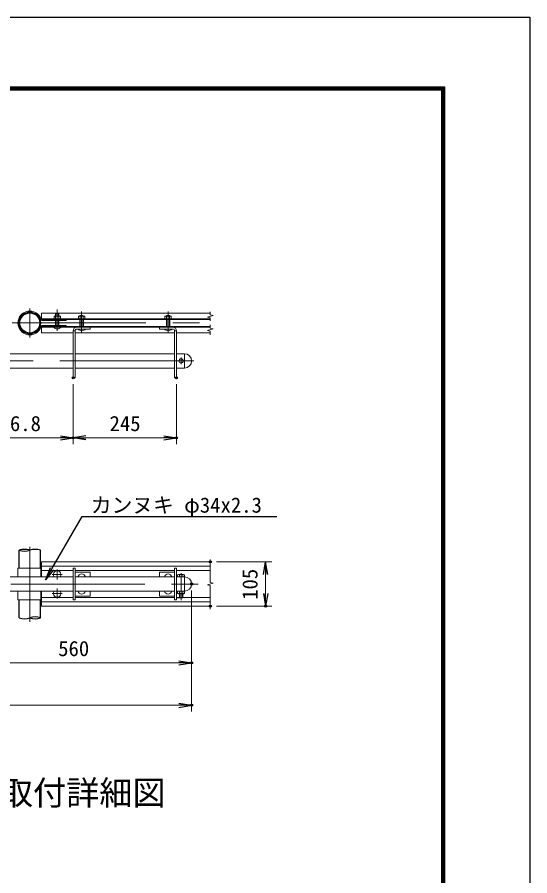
# Model space of a CAD drawing. Units: millimetres, scale not verified, with parts at other scales. Extents: x -6300 to 6300, y -4455 to 4455.
# Drawn here: x 3867 to 6300, y 383 to 4455 of the extents above; entities that cross this region are included whole.
import ezdxf
from ezdxf.enums import TextEntityAlignment as Align

# ---------------------------------------------------------------- set-up
doc = ezdxf.new("R2010")
doc.units = ezdxf.units.MM
doc.header["$LTSCALE"] = 20
doc.header["$PDMODE"] = 32
doc.header["$PDSIZE"] = 10
doc.linetypes.add('USER1', pattern=[50.8, 31.75, -6.35, 6.35, -6.35])
for name, color, linetype, lineweight in [('0-0_D-TTL-TXT', 7, 'Continuous', 25), ('0-1_D-STR1', 1, 'Continuous', 25), ('0-2_D-BMK', 2, 'USER1', 13), ('0-6_D-STR3', 3, 'Continuous', 13), ('0-7_0', 3, 'Continuous', 25), ('0-8_D-STR-DIM', 7, 'Continuous', 13), ('0-A_D-STR-TXT', 7, 'Continuous', 25), ('0-C_7詳細', 7, 'Continuous', 25), ('0-D_D-TTL', 7, 'Continuous', 25)]:
    doc.layers.add(name, color=color, linetype=linetype, lineweight=lineweight)
doc.layers.add('0-9_Defpoints', color=7, linetype='Continuous')
doc.styles.add('ＭＳ ゴシック', font='')
doc.styles.get('ＭＳ ゴシック').set_extended_font_data('MS Gothic')

# ---------------------------------------------------------------- blocks, each defined once
blk = doc.blocks.new('_Open')
at = {"layer": '0-7_0', "color": 7}
blk.add_line((-20, 3.333), (0, 0), dxfattribs=at)
blk.add_lwpolyline([(-20, -3.333), (0, 0), (-20, 0)], dxfattribs=at)
blk = doc.blocks.new('MLeader9')
at = {"layer": '0-8_D-STR-DIM', "lineweight": 25}
blk.add_line((4039.95, 1833.45), (4001.29, 1786.49), dxfattribs=at)
for points in [[(4031.29, 1838.45), (4174.52, 2086.54), (5088.03, 2086.54), (5098.83, 2086.54)], [(4022.62, 1843.45), (4001.29, 1786.49), (4031.29, 1838.45)]]:
    blk.add_lwpolyline(points, dxfattribs=at)

msp = doc.modelspace()

# ---------------------------------------------------------------- linework, layer by layer
at = {"layer": '0-1_D-STR1'}
for p, q in [((3875.99, 1841.91), (3875.99, 1926.91)), ((3977.59, 1841.91), (3977.59, 1926.91)), ((3875.99, 1606.91), (3875.99, 1691.91)), ((3977.59, 1606.91), (3977.59, 1691.91))]:
    msp.add_line(p, q, dxfattribs=at)
for radius in [50.8, 47.6]:
    msp.add_circle((3926.79, 3004.87), radius, dxfattribs=at)
for centre, start, end in [((3901.39, 1855.44), 70.43583, 109.56417), ((3901.39, 1998.38), 250.43583, 289.56417), ((3952.19, 1855.44), 70.43583, 109.56417), ((3901.39, 1678.38), 250.43583, 289.56417), ((3952.19, 1535.44), 70.43583, 109.56417), ((3952.19, 1678.38), 250.43583, 289.56417)]:
    msp.add_arc(centre, 75.85, start, end, dxfattribs=at)
at = {"layer": '0-2_D-BMK'}
for p, q in [((3926.79, 3074.17), (3926.79, 2935.57)), ((4056.79, 3068.85), (4056.79, 2967.36)), ((4172.79, 3059.85), (4172.79, 2958.36)), ((4582.79, 3059.85), (4582.79, 2958.36)), ((2827.01, 3004.87), (4819.67, 3004.87)), ((4704.84, 2825.07), (2889.36, 2825.07)), ((4644.69, 2808.77), (4644.69, 2841.21)), ((3926.79, 1943.38), (3926.79, 1587.73)), ((4056.79, 1835.6), (4056.79, 1788.22)), ((4033.1, 1811.91), (4080.48, 1811.91)), ((4644.69, 1818.4), (4644.69, 1690.53)), ((2820.98, 1766.91), (4819.67, 1766.91)), ((4033.1, 1721.91), (4080.48, 1721.91)), ((4056.79, 1745.6), (4056.79, 1698.22))]:
    msp.add_line(p, q, dxfattribs=at)
at = {"layer": '0-6_D-STR3'}
for p, q in [((3982.79, 3051.47), (4783.34, 3051.47)), ((3982.79, 3021.47), (3982.79, 3051.47)), ((3982.79, 3024.67), (4783.34, 3024.67)), ((3982.79, 3021.47), (4783.34, 3021.47)), ((3983.57, 3016.87), (4099.3, 3016.87)), ((4041.79, 3024.67), (4041.79, 3036.07)), ((4041.79, 3024.67), (4071.79, 3024.67)), ((4068.16, 3037.67), (4045.29, 3037.67)), ((4048.79, 3047.47), (4050.39, 3049.07)), ((4064.79, 3047.47), (4048.79, 3047.47)), ((4048.79, 3047.47), (4048.79, 3037.67)), ((4048.79, 3016.87), (4048.79, 2992.87)), ((4049.29, 3024.67), (4049.29, 3036.07)), ((4063.19, 3049.07), (4050.39, 3049.07)), ((4050.39, 3049.07), (4050.39, 3037.67)), ((4050.39, 3016.87), (4050.39, 2992.87)), ((4063.19, 3049.07), (4064.79, 3047.47)), ((4063.19, 3049.07), (4063.19, 3037.67)), ((4063.19, 3016.87), (4063.19, 2992.87)), ((4064.29, 3024.67), (4064.29, 3036.07)), ((4064.79, 3047.47), (4064.79, 3037.67)), ((4064.79, 3016.87), (4064.79, 2992.87)), ((4071.79, 3024.67), (4071.79, 3036.07)), ((4099.3, 3021.47), (4099.3, 3016.87)), ((4157.79, 3024.67), (4157.79, 3036.07)), ((4184.16, 3037.67), (4161.29, 3037.67)), ((4180.79, 3038.47), (4164.79, 3038.47)), ((4164.79, 3038.47), (4164.79, 3037.67)), ((4164.79, 3021.47), (4164.79, 2988.27)), ((4165.29, 3024.67), (4165.29, 3036.07)), ((4179.19, 3040.07), (4166.39, 3040.07)), ((4166.39, 3021.47), (4166.39, 2988.27)), ((4179.19, 3040.07), (4180.79, 3038.47)), ((4179.19, 3040.07), (4179.19, 3037.67)), ((4179.19, 3021.47), (4179.19, 2988.27)), ((4180.29, 3024.67), (4180.29, 3036.07)), ((4180.79, 3038.47), (4180.79, 3037.67)), ((4180.79, 3021.47), (4180.79, 2988.27)), ((4187.79, 3024.67), (4187.79, 3036.07)), ((4567.79, 3024.67), (4567.79, 3036.07)), ((4594.16, 3037.67), (4571.29, 3037.67)), ((4574.79, 3038.47), (4576.39, 3040.07)), ((4574.79, 3038.47), (4574.79, 3037.67)), ((4590.79, 3038.47), (4574.79, 3038.47)), ((4574.79, 3021.47), (4574.79, 2988.27)), ((4575.29, 3024.67), (4575.29, 3036.07)), ((4576.39, 3040.07), (4576.39, 3037.67)), ((4589.19, 3040.07), (4576.39, 3040.07)), ((4576.39, 3021.47), (4576.39, 2988.27)), ((4589.19, 3040.07), (4589.19, 3037.67)), ((4589.19, 3040.07), (4590.79, 3038.47)), ((4589.19, 3021.47), (4589.19, 2988.27)), ((4590.29, 3024.67), (4590.29, 3036.07)), ((4590.79, 3038.47), (4590.79, 3037.67)), ((4590.79, 3021.47), (4590.79, 2988.27)), ((4597.79, 3024.67), (4597.79, 3036.07)), ((3982.79, 2988.27), (4783.34, 2988.27)), ((3982.79, 2958.27), (3982.79, 2988.27)), ((3982.79, 2985.07), (4783.34, 2985.07)), ((3983.57, 2992.87), (4099.3, 2992.87)), ((4099.3, 2988.27), (4099.3, 2992.87)), ((4099.3, 2992.87), (4099.3, 2988.27)), ((4212.79, 2985.07), (4150.79, 2985.07)), ((4212.79, 2976.07), (4150.79, 2976.07)), ((4212.79, 2976.07), (4212.79, 2985.07)), ((4542.79, 2985.07), (4604.79, 2985.07)), ((4542.79, 2976.07), (4542.79, 2985.07)), ((4542.79, 2976.07), (4604.79, 2976.07)), ((3982.79, 2958.27), (4132.79, 2958.27)), ((4132.79, 2745.07), (4132.79, 2967.07)), ((4141.79, 2967.07), (4132.79, 2967.07)), ((4141.79, 2745.07), (4141.79, 2967.07)), ((4141.79, 2958.27), (4613.79, 2958.27)), ((4613.79, 2745.07), (4613.79, 2967.07)), ((4613.79, 2967.07), (4622.79, 2967.07)), ((4622.79, 2745.07), (4622.79, 2967.07)), ((4622.79, 2958.27), (4783.34, 2958.27)), ((4132.79, 2859.07), (3579.19, 2859.07)), ((4613.79, 2859.07), (4141.79, 2859.07)), ((4660.69, 2859.07), (4622.79, 2859.07)), ((4660.69, 2859.07), (4660.69, 2791.07)), ((4132.79, 2791.07), (3579.19, 2791.07)), ((4613.79, 2791.07), (4141.79, 2791.07)), ((4660.69, 2791.07), (4622.79, 2791.07)), ((4141.79, 2745.07), (4132.79, 2745.07)), ((4613.79, 2745.07), (4622.79, 2745.07)), ((3870.39, 1841.91), (3870.39, 1800.91)), ((3870.39, 1841.91), (3982.79, 1841.91)), ((3979.3, 1841.91), (3979.3, 1800.91)), ((3982.79, 1871.91), (4783.34, 1871.91)), ((3982.79, 1871.91), (3982.79, 1800.91)), ((3982.79, 1850.91), (4783.34, 1850.91)), ((4132.79, 1691.91), (4132.79, 1841.91)), ((4132.79, 1841.91), (4141.79, 1841.91)), ((4141.79, 1691.91), (4141.79, 1841.91)), ((4613.79, 1691.91), (4613.79, 1841.91)), ((4622.79, 1841.91), (4613.79, 1841.91)), ((4622.79, 1691.91), (4622.79, 1841.91)), ((4132.79, 1800.91), (3579.19, 1800.91)), ((3982.79, 1830.91), (4132.79, 1830.91)), ((4141.79, 1830.91), (4613.79, 1830.91)), ((4141.79, 1823.91), (4212.79, 1823.91)), ((4613.79, 1800.91), (4141.79, 1800.91)), ((4212.79, 1800.91), (4212.79, 1823.91)), ((4542.79, 1800.91), (4542.79, 1823.91)), ((4613.79, 1823.91), (4542.79, 1823.91)), ((4622.79, 1830.91), (4783.34, 1830.91)), ((4660.69, 1800.91), (4622.79, 1800.91)), ((4628.49, 1810.31), (4628.49, 1800.91)), ((4656.82, 1811.91), (4632.29, 1811.91)), ((4636.69, 1810.31), (4636.69, 1800.91)), ((4652.69, 1810.31), (4652.69, 1800.91)), ((4660.69, 1800.91), (4660.69, 1732.91)), ((4660.89, 1810.31), (4660.89, 1800.91)), ((4132.79, 1732.91), (3579.19, 1732.91)), ((3870.39, 1732.91), (3870.39, 1691.91)), ((3979.3, 1732.91), (3979.3, 1691.91)), ((3982.79, 1732.91), (3982.79, 1661.91)), ((4613.79, 1732.91), (4141.79, 1732.91)), ((4212.79, 1709.91), (4212.79, 1732.91)), ((4660.69, 1732.91), (4622.79, 1732.91)), ((4628.49, 1732.91), (4628.49, 1721.51)), ((4660.89, 1721.51), (4628.49, 1721.51)), ((4657.56, 1719.91), (4632.39, 1719.91)), ((4636.69, 1732.91), (4636.69, 1721.51)), ((4636.69, 1719.91), (4636.69, 1702.51)), ((4638.29, 1719.91), (4638.29, 1700.91)), ((4651.09, 1719.91), (4651.09, 1700.91)), ((4652.69, 1732.91), (4652.69, 1721.51)), ((4652.69, 1719.91), (4652.69, 1702.51)), ((4660.89, 1732.91), (4660.89, 1721.51)), ((3870.39, 1691.91), (3982.79, 1691.91)), ((3982.79, 1702.91), (4132.79, 1702.91)), ((3982.79, 1682.91), (4783.34, 1682.91)), ((4132.79, 1691.91), (4141.79, 1691.91)), ((4141.79, 1709.91), (4212.79, 1709.91)), ((4141.79, 1702.91), (4613.79, 1702.91)), ((4622.79, 1691.91), (4613.79, 1691.91)), ((4638.29, 1700.91), (4636.69, 1702.51)), ((4652.69, 1702.51), (4636.69, 1702.51)), ((4651.09, 1700.91), (4638.29, 1700.91)), ((4651.09, 1700.91), (4652.69, 1702.51)), ((4652.69, 1702.91), (4783.34, 1702.91)), ((3982.79, 1661.91), (4783.34, 1661.91))]:
    msp.add_line(p, q, dxfattribs=at)
for points in [[(4783.34, 3057.23), (4783.34, 3043.97), (4797.33, 3040.22), (4769.34, 3032.72), (4783.34, 3028.97), (4783.34, 3015.62)], [(4164.79, 3038.47), (4166.39, 3040.07), (4166.39, 3037.67)], [(4783.34, 2995.88), (4783.34, 2980.77), (4797.33, 2977.02), (4769.34, 2969.52), (4783.34, 2965.77), (4783.34, 2948.94)], [(4783.34, 1883.63), (4783.34, 1774.41), (4797.33, 1770.66), (4769.34, 1763.16), (4783.34, 1759.41), (4783.34, 1647.63)], [(4613.79, 1709.91), (4542.79, 1709.91), (4542.79, 1732.91)]]:
    msp.add_lwpolyline(points, dxfattribs=at)
msp.add_circle((4644.69, 2825.07), 10, dxfattribs=at)
for centre, radius, start, end in [((3926.79, 3004.87), 56.4, 19.94144, 340.05856), ((3926.79, 3004.87), 51.8, 19.94144, 340.05856), ((3983.57, 3025.47), 8.6, 199.94144, 270), ((3983.57, 3025.47), 4, 199.94144, 270), ((4045.54, 3032.49), 5.18, 43.62212, 136.37788), ((4056.79, 3019.29), 18.38, 65.91485, 114.08515), ((4068.04, 3032.48), 5.19, 43.75516, 136.24484), ((4161.54, 3032.49), 5.18, 43.62212, 136.37788), ((4172.79, 3019.29), 18.38, 65.91485, 114.08515), ((4184.04, 3032.48), 5.19, 43.75516, 136.24484), ((4571.54, 3032.49), 5.18, 43.62212, 136.37788), ((4582.79, 3019.29), 18.38, 65.91485, 114.08515), ((4594.04, 3032.48), 5.19, 43.75516, 136.24484), ((3983.57, 2984.27), 8.6, 90, 160.05856), ((3983.57, 2984.27), 4, 90, 160.05856), ((4057.21, 3000.39), 23.32, 221.06115, 318.93885), ((4150.79, 2967.07), 18, 90, 180), ((4150.79, 2967.07), 9, 90, 180), ((4173.21, 2991.39), 23.32, 221.06115, 318.93885), ((4583.21, 2991.39), 23.32, 221.06115, 318.93885), ((4604.79, 2967.07), 18, 0, 90), ((4604.79, 2967.07), 9, 0, 90), ((4660.69, 2825.07), 34, 270, 90), ((4056.79, 1811.91), 18, 322.33011, 217.66989), ((4172.79, 1796.91), 18, 12.83959, 167.16041), ((4582.79, 1796.91), 18, 12.83959, 167.16041), ((4632.59, 1805.89), 6.03, 47.18249, 132.81751), ((4644.69, 1791.11), 20.8, 67.38014, 112.61986), ((4656.79, 1805.86), 6.05, 47.363, 132.637), ((4660.69, 1766.91), 34, 270, 90), ((4056.79, 1721.91), 18, 142.33011, 37.66989), ((4172.79, 1736.91), 18, 192.83959, 347.16041), ((4582.79, 1736.91), 18, 192.83959, 347.16041), ((4632.59, 1725.95), 6.04, 227.28053, 312.71947), ((4644.69, 1740.71), 20.8, 247.38014, 292.61986), ((4656.79, 1725.78), 5.92, 226.1605, 313.8395)]:
    msp.add_arc(centre, radius, start, end, dxfattribs=at)
at = {"layer": '0-8_D-STR-DIM'}
for p, q in [((4132.79, 2715.07), (4132.79, 2430.31)), ((4132.79, 2715.07), (4132.79, 2430.31)), ((4622.79, 2715.07), (4622.79, 2430.31)), ((3639.19, 2460.31), (4072.79, 2460.31)), ((4192.79, 2460.31), (4562.79, 2460.31)), ((4813.34, 1871.91), (5075.98, 1871.91)), ((5045.98, 1811.91), (5045.98, 1721.91)), ((4694.69, 1736.91), (4694.69, 1363.16)), ((4694.69, 1736.91), (4694.69, 1162.13)), ((4813.34, 1661.91), (5075.98, 1661.91)), ((3634.69, 1393.16), (4634.69, 1393.16)), ((2954.69, 1192.13), (4634.69, 1192.13))]:
    msp.add_line(p, q, dxfattribs=at)
at = {"layer": '0-9_Defpoints'}
for p in [(4132.79, 2745.07), (4622.79, 2745.07), (4132.79, 2460.31), (4622.79, 2460.31), (4783.34, 1871.91), (4694.69, 1766.91), (4694.69, 1766.91), (4783.34, 1661.91), (5045.98, 1661.91), (4694.69, 1393.16), (4694.69, 1192.13)]:
    msp.add_point(p, dxfattribs=at)
at = {"layer": '0-C_7詳細'}
for p, q in [((4099.3, 3016.87), (4099.3, 3021.47)), ((4622.79, 1702.91), (4636.69, 1702.91))]:
    msp.add_line(p, q, dxfattribs=at)
at = {"layer": '0-D_D-TTL', "color": 2}
msp.add_lwpolyline([(-6300, 4455), (6300, 4455), (6300, -4455), (-6300, -4455)], close=True, dxfattribs=at)
at = {"layer": '0-D_D-TTL'}
for points in [[(-5895, 4125), (5895, 4125), (5895, -4125), (-5895, -4125)], [(-5891.25, 4121.25), (5891.25, 4121.25), (5891.25, -4121.25), (-5891.25, -4121.25)], [(-5887.5, 4117.5), (5887.5, 4117.5), (5887.5, -4117.5), (-5887.5, -4117.5)], [(-5883.75, 4113.75), (5883.75, 4113.75), (5883.75, -4113.75), (-5883.75, -4113.75)], [(-5880, 4110), (5880, 4110), (5880, -4110), (-5880, -4110)]]:
    msp.add_lwpolyline(points, close=True, dxfattribs=at)

# ---------------------------------------------------------------- block references
at = {"layer": '0-8_D-STR-DIM', "xscale": 3, "yscale": 3}
for p in [(4132.79, 2460.31), (4622.79, 2460.31), (4694.69, 1393.16), (4694.69, 1192.13)]:
    msp.add_blockref('_Open', p, dxfattribs=at)
for p, rotation in [((4132.79, 2460.31), 180), ((5045.98, 1871.91), 90), ((5045.98, 1661.91), 270)]:
    msp.add_blockref('_Open', p, dxfattribs=dict(at, rotation=rotation))
at = {"layer": '0-8_D-STR-DIM'}
msp.add_blockref('MLeader9', (0, 0), dxfattribs=at)

# ---------------------------------------------------------------- texts
at = {"layer": '0-0_D-TTL-TXT', "style": 'ＭＳ ゴシック'}
msp.add_text('カンヌキ取付詳細図', height=115.4, dxfattribs=at).set_placement((3154.65, 684.68), align=Align.BOTTOM_LEFT)
at = {"layer": '0-8_D-STR-DIM', "style": 'ＭＳ ゴシック'}
for s, p in [('276.8', (3734.31, 2470.43)), ('245', (4305.27, 2470.43)), ('560', (4061.38, 1403.28))]:
    msp.add_text(s, height=72.14, dxfattribs=at).set_placement(p, align=Align.BOTTOM_LEFT)
msp.add_text('105', height=72.14, rotation=90, dxfattribs=at).set_placement((5029.21, 1691.91), align=Align.BOTTOM_LEFT)
at = {"layer": '0-A_D-STR-TXT', "style": 'ＭＳ ゴシック'}
msp.add_text('カンヌキ φ34x2.3', height=72.14, dxfattribs=at).set_placement((4216.54, 2083.63), align=Align.BOTTOM_LEFT)

doc.saveas('drawing.dxf')
